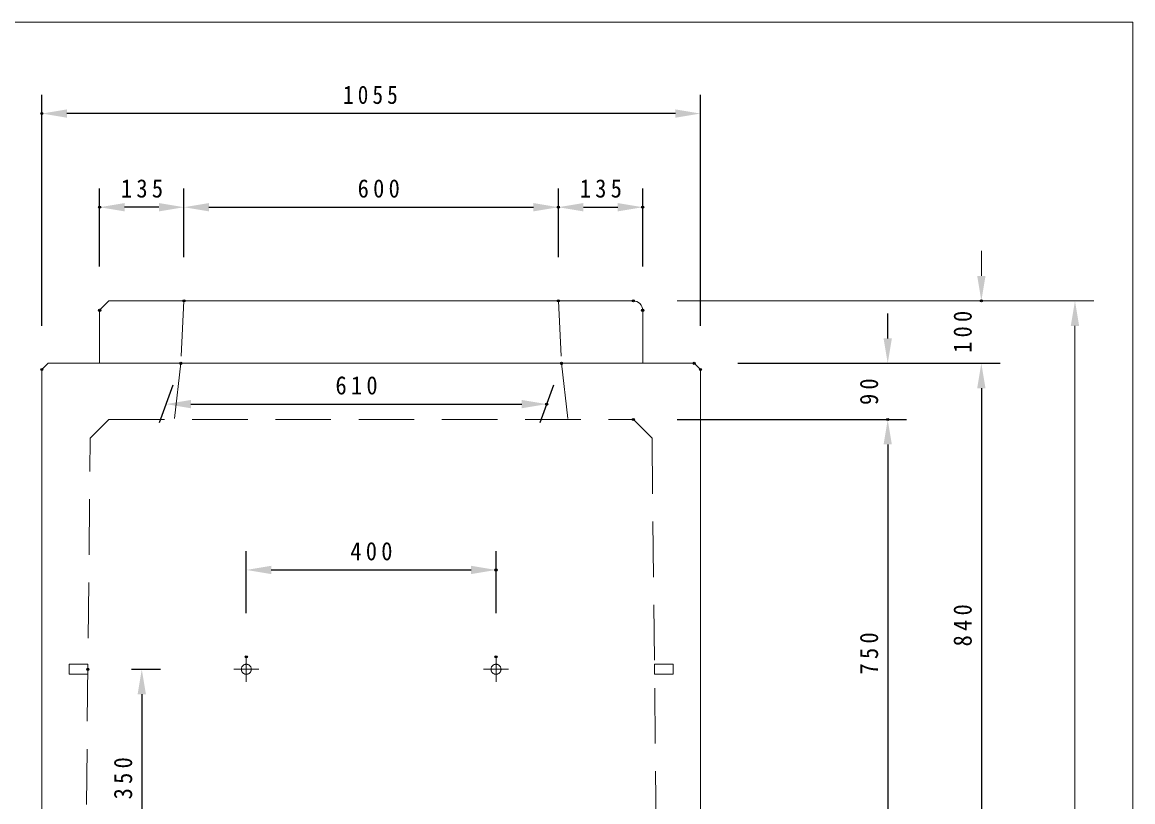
# Model space of a CAD drawing. Units: millimetres, scale not verified. Extents: x -4060 to 4060, y -2828 to 2828.
# Drawn here: x 2281 to 4060, y 1579 to 2828 of the extents above; entities that cross this region are included whole.
import ezdxf

# ---------------------------------------------------------------- set-up
doc = ezdxf.new("R2010")
doc.units = ezdxf.units.MM
doc.header["$LTSCALE"] = 7
doc.header["$PDMODE"] = 32
doc.header["$PDSIZE"] = 3.5
doc.linetypes.add('USER1', pattern=[19.05, 12.7, -6.35])
for name, color, linetype, lineweight in [('0-1_DASHED', 7, 'USER1', 18), ('0-3_LATER', 7, 'Continuous', 18), ('0-5_TXT', 7, 'Continuous', 18), ('0-7_LAYER', 7, 'Continuous', 18)]:
    doc.layers.add(name, color=color, linetype=linetype, lineweight=lineweight)
doc.layers.add('0-2_DIM', color=7, linetype='Continuous')
doc.layers.add('0-8_Defpoints', color=7, linetype='Continuous')
doc.styles.add('ＭＳ ゴシック', font='')
doc.styles.get('ＭＳ ゴシック').set_extended_font_data('MS Gothic')

# ---------------------------------------------------------------- blocks, each defined once
blk = doc.blocks.new('D36')
at = {"layer": '0-2_DIM'}
for p, q in [((6729.911, 4738.714), (6729.911, 4837.748)), ((7129.911, 4738.714), (7129.911, 4837.748)), ((6769.911, 4807.748), (7089.911, 4807.748))]:
    blk.add_line(p, q, dxfattribs=at)
for points in [[(6769.911, 4814.415), (6769.911, 4801.082), (6729.911, 4807.748)], [(7089.911, 4814.415), (7089.911, 4801.082), (7129.911, 4807.748)]]:
    blk.add_solid(points, dxfattribs=at)
at = {"layer": '0-8_Defpoints'}
for p in [(7129.911, 4807.748), (6729.911, 4668.714), (7129.911, 4668.714)]:
    blk.add_point(p, dxfattribs=at)
at = {"layer": '0-2_DIM', "insert": (6896.511, 4822.748), "char_height": 29.33, "attachment_point": 7, "style": 'ＭＳ ゴシック'}
blk.add_mtext('\\T1.38;\\W0.9;400', dxfattribs=at)
blk = doc.blocks.new('D37')
at = {"layer": '0-2_DIM'}
for p, q in [((6546.057, 4648.714), (6592.411, 4648.714)), ((6562.411, 4608.714), (6562.411, 4338.714)), ((6542.411, 4298.714), (6592.411, 4298.714))]:
    blk.add_line(p, q, dxfattribs=at)
for points in [[(6555.745, 4608.714), (6569.078, 4608.714), (6562.411, 4648.714)], [(6555.745, 4338.714), (6569.078, 4338.714), (6562.411, 4298.714)]]:
    blk.add_solid(points, dxfattribs=at)
at = {"layer": '0-8_Defpoints'}
for p in [(6476.057, 4648.714), (6472.411, 4298.714), (6562.411, 4298.714)]:
    blk.add_point(p, dxfattribs=at)
at = {"layer": '0-2_DIM', "insert": (6547.411, 4440.314), "char_height": 29.33, "attachment_point": 7, "rotation": 90, "style": 'ＭＳ ゴシック'}
blk.add_mtext('\\T1.38;\\W0.9;350', dxfattribs=at)
blk = doc.blocks.new('D38')
at = {"layer": '0-2_DIM'}
for p, q in [((6612.172, 5103.714), (6590.205, 5043.359)), ((7222.172, 5103.714), (7200.205, 5043.359)), ((6641.124, 5073.359), (7171.124, 5073.359))]:
    blk.add_line(p, q, dxfattribs=at)
for points in [[(6641.124, 5080.025), (6641.124, 5066.692), (6601.124, 5073.359)], [(7171.124, 5080.025), (7171.124, 5066.692), (7211.124, 5073.359)]]:
    blk.add_solid(points, dxfattribs=at)
at = {"layer": '0-8_Defpoints'}
for p in [(6624.911, 5138.714), (7234.911, 5138.714), (7211.124, 5073.359)]:
    blk.add_point(p, dxfattribs=at)
at = {"layer": '0-2_DIM', "insert": (6872.724, 5088.359), "char_height": 29.33, "attachment_point": 7, "style": 'ＭＳ ゴシック'}
blk.add_mtext('\\T1.38;\\W0.9;610', dxfattribs=at)
blk = doc.blocks.new('D39')
at = {"layer": '0-2_DIM'}
for p, q in [((6494.911, 5293.714), (6494.911, 5418.714)), ((6629.911, 5308.714), (6629.911, 5418.714)), ((6589.911, 5388.714), (6534.911, 5388.714))]:
    blk.add_line(p, q, dxfattribs=at)
for points in [[(6534.911, 5395.381), (6534.911, 5382.048), (6494.911, 5388.714)], [(6589.911, 5395.381), (6589.911, 5382.048), (6629.911, 5388.714)]]:
    blk.add_solid(points, dxfattribs=at)
at = {"layer": '0-8_Defpoints'}
for p in [(6494.911, 5388.714), (6629.911, 5238.714), (6494.911, 5223.714)]:
    blk.add_point(p, dxfattribs=at)
at = {"layer": '0-2_DIM', "insert": (6529.011, 5403.714), "char_height": 29.33, "attachment_point": 7, "style": 'ＭＳ ゴシック'}
blk.add_mtext('\\T1.38;\\W0.9;135', dxfattribs=at)
blk = doc.blocks.new('D40')
at = {"layer": '0-2_DIM'}
for p, q in [((6629.911, 5308.714), (6629.911, 5418.714)), ((7229.911, 5308.714), (7229.911, 5418.714)), ((6669.911, 5388.714), (7189.911, 5388.714))]:
    blk.add_line(p, q, dxfattribs=at)
for points in [[(6669.911, 5395.381), (6669.911, 5382.048), (6629.911, 5388.714)], [(7189.911, 5395.381), (7189.911, 5382.048), (7229.911, 5388.714)]]:
    blk.add_solid(points, dxfattribs=at)
at = {"layer": '0-8_Defpoints'}
for p in [(7229.911, 5388.714), (6629.911, 5238.714), (7229.911, 5238.714)]:
    blk.add_point(p, dxfattribs=at)
at = {"layer": '0-2_DIM', "insert": (6908.266, 5403.714), "char_height": 29.33, "attachment_point": 7, "style": 'ＭＳ ゴシック'}
blk.add_mtext('\\T1.38;\\W0.9;600', dxfattribs=at)
blk = doc.blocks.new('D41')
at = {"layer": '0-2_DIM'}
for p, q in [((7229.911, 5308.714), (7229.911, 5418.714)), ((7364.911, 5293.714), (7364.911, 5418.714)), ((7269.911, 5388.714), (7324.911, 5388.714))]:
    blk.add_line(p, q, dxfattribs=at)
for points in [[(7269.911, 5395.381), (7269.911, 5382.048), (7229.911, 5388.714)], [(7324.911, 5395.381), (7324.911, 5382.048), (7364.911, 5388.714)]]:
    blk.add_solid(points, dxfattribs=at)
at = {"layer": '0-8_Defpoints'}
for p in [(7364.911, 5388.714), (7229.911, 5238.714), (7364.911, 5223.714)]:
    blk.add_point(p, dxfattribs=at)
at = {"layer": '0-2_DIM', "insert": (7264.011, 5403.714), "char_height": 29.33, "attachment_point": 7, "style": 'ＭＳ ゴシック'}
blk.add_mtext('\\T1.38;\\W0.9;135', dxfattribs=at)
blk = doc.blocks.new('D42')
at = {"layer": '0-2_DIM'}
for p, q in [((6402.411, 5198.714), (6402.411, 5568.714)), ((7457.411, 5198.714), (7457.411, 5568.714)), ((7417.411, 5538.714), (6442.411, 5538.714))]:
    blk.add_line(p, q, dxfattribs=at)
for points in [[(6442.411, 5545.381), (6442.411, 5532.048), (6402.411, 5538.714)], [(7417.411, 5545.381), (7417.411, 5532.048), (7457.411, 5538.714)]]:
    blk.add_solid(points, dxfattribs=at)
at = {"layer": '0-8_Defpoints'}
for p in [(6402.411, 5538.714), (6402.411, 5128.714), (7457.411, 5128.714)]:
    blk.add_point(p, dxfattribs=at)
at = {"layer": '0-2_DIM', "insert": (6884.811, 5553.714), "char_height": 29.33, "attachment_point": 7, "style": 'ＭＳ ゴシック'}
blk.add_mtext('\\T1.39;\\W0.85;1055', dxfattribs=at)
blk = doc.blocks.new('D43')
at = {"layer": '0-2_DIM'}
for p, q in [((7517.411, 5138.714), (7937.411, 5138.714)), ((7907.411, 5098.714), (7907.411, 4338.714)), ((7527.411, 4298.714), (7937.411, 4298.714))]:
    blk.add_line(p, q, dxfattribs=at)
for points in [[(7900.745, 5098.714), (7914.078, 5098.714), (7907.411, 5138.714)], [(7900.745, 4338.714), (7914.078, 4338.714), (7907.411, 4298.714)]]:
    blk.add_solid(points, dxfattribs=at)
at = {"layer": '0-8_Defpoints'}
for p in [(7447.411, 5138.714), (7457.411, 4298.714), (7907.411, 4298.714)]:
    blk.add_point(p, dxfattribs=at)
at = {"layer": '0-2_DIM', "insert": (7892.411, 4685.314), "char_height": 29.33, "attachment_point": 7, "rotation": 90, "style": 'ＭＳ ゴシック'}
blk.add_mtext('\\T1.38;\\W0.9;840', dxfattribs=at)
blk = doc.blocks.new('D44')
at = {"layer": '0-2_DIM'}
for p, q in [((7757.411, 5178.714), (7757.411, 5218.714)), ((7517.411, 5138.714), (7787.411, 5138.714)), ((7419.911, 5048.714), (7787.411, 5048.714)), ((7757.411, 5008.714), (7757.411, 4968.714))]:
    blk.add_line(p, q, dxfattribs=at)
for points in [[(7750.745, 5178.714), (7764.078, 5178.714), (7757.411, 5138.714)], [(7750.745, 5008.714), (7764.078, 5008.714), (7757.411, 5048.714)]]:
    blk.add_solid(points, dxfattribs=at)
at = {"layer": '0-8_Defpoints'}
for p in [(7447.411, 5138.714), (7349.911, 5048.714), (7757.411, 5048.714)]:
    blk.add_point(p, dxfattribs=at)
at = {"layer": '0-2_DIM', "insert": (7742.411, 5072.014), "char_height": 29.33, "attachment_point": 7, "rotation": 90, "style": 'ＭＳ ゴシック'}
blk.add_mtext('\\T1.37;\\W0.9;90', dxfattribs=at)
blk = doc.blocks.new('D45')
at = {"layer": '0-2_DIM'}
for p, q in [((7419.911, 5048.714), (7787.411, 5048.714)), ((7757.411, 5008.714), (7757.411, 4338.714)), ((7527.411, 4298.714), (7787.411, 4298.714))]:
    blk.add_line(p, q, dxfattribs=at)
for points in [[(7750.745, 5008.714), (7764.078, 5008.714), (7757.411, 5048.714)], [(7750.745, 4338.714), (7764.078, 4338.714), (7757.411, 4298.714)]]:
    blk.add_solid(points, dxfattribs=at)
at = {"layer": '0-8_Defpoints'}
for p in [(7349.911, 5048.714), (7457.411, 4298.714), (7757.411, 4298.714)]:
    blk.add_point(p, dxfattribs=at)
at = {"layer": '0-2_DIM', "insert": (7742.411, 4640.314), "char_height": 29.33, "attachment_point": 7, "rotation": 90, "style": 'ＭＳ ゴシック'}
blk.add_mtext('\\T1.38;\\W0.9;750', dxfattribs=at)
blk = doc.blocks.new('D61')
at = {"layer": '0-5_TXT'}
for p, q in [((7907.411, 5278.714), (7907.411, 5318.714)), ((7419.911, 5238.714), (7937.411, 5238.714)), ((7517.411, 5138.714), (7937.411, 5138.714)), ((7907.411, 5098.714), (7907.411, 5058.714))]:
    blk.add_line(p, q, dxfattribs=at)
for points in [[(7900.745, 5278.714), (7914.078, 5278.714), (7907.411, 5238.714)], [(7900.745, 5098.714), (7914.078, 5098.714), (7907.411, 5138.714)]]:
    blk.add_solid(points, dxfattribs=at)
at = {"layer": '0-8_Defpoints'}
for p in [(7349.911, 5238.714), (7907.411, 5238.714), (7447.411, 5138.714)]:
    blk.add_point(p, dxfattribs=at)
at = {"layer": '0-5_TXT', "insert": (7892.411, 5155.314), "char_height": 29.33, "attachment_point": 7, "rotation": 90, "style": 'ＭＳ ゴシック'}
blk.add_mtext('\\T1.38;\\W0.9;100', dxfattribs=at)
blk = doc.blocks.new('D62')
at = {"layer": '0-5_TXT'}
for p, q in [((7419.911, 5238.714), (8087.411, 5238.714)), ((8057.411, 5198.714), (8057.411, 3498.714)), ((7517.411, 3458.714), (8087.411, 3458.714))]:
    blk.add_line(p, q, dxfattribs=at)
for points in [[(8050.745, 5198.714), (8064.078, 5198.714), (8057.411, 5238.714)], [(8050.745, 3498.714), (8064.078, 3498.714), (8057.411, 3458.714)]]:
    blk.add_solid(points, dxfattribs=at)
at = {"layer": '0-8_Defpoints'}
for p in [(7349.911, 5238.714), (7447.411, 3458.714), (8057.411, 3458.714)]:
    blk.add_point(p, dxfattribs=at)
at = {"layer": '0-5_TXT', "insert": (8042.411, 4303.614), "char_height": 29.33, "attachment_point": 7, "rotation": 90, "style": 'ＭＳ ゴシック'}
blk.add_mtext('\\T1.39;\\W0.85;1780', dxfattribs=at)

msp = doc.modelspace()

# ---------------------------------------------------------------- linework, layer by layer
at = {"layer": '0-1_DASHED'}
for p, q in [((2539.911, 2381.214), (2534.911, 2281.214)), ((3139.911, 2381.214), (3144.911, 2281.214)), ((2534.911, 2281.214), (2524.911, 2191.214)), ((3144.911, 2281.214), (3154.911, 2191.214)), ((2389.911, 2161.214), (2419.911, 2191.214)), ((2419.911, 2191.214), (3259.911, 2191.214)), ((3259.911, 2191.214), (3289.911, 2161.214)), ((2382.411, 1441.214), (2389.911, 2161.214)), ((3289.911, 2161.214), (3297.411, 1441.214))]:
    msp.add_line(p, q, dxfattribs=at)
for points in [[(2356.057, 1783.214), (2386.057, 1783.214), (2386.057, 1799.214), (2356.057, 1799.214)], [(3323.765, 1783.214), (3293.765, 1783.214), (3293.765, 1799.214), (3323.765, 1799.214)]]:
    msp.add_lwpolyline(points, close=True, dxfattribs=at)
for centre in [(2639.911, 1791.214), (3039.911, 1791.214)]:
    msp.add_circle(centre, 8, dxfattribs=at)
at = {"layer": '0-3_LATER'}
msp.add_line((2419.911, 2381.214), (3259.911, 2381.214), dxfattribs=at)
msp.add_lwpolyline([(3274.911, 2366.214), (3274.911, 2281.214), (2404.911, 2281.214), (2404.911, 2366.214), (2419.911, 2381.214)], dxfattribs=at)
msp.add_arc((3259.911, 2366.214), 15, 0, 90, dxfattribs=at)
at = {"layer": '0-7_LAYER'}
for p, q in [((2639.911, 1771.214), (2639.911, 1811.214)), ((3039.911, 1771.214), (3039.911, 1811.214)), ((2619.911, 1791.214), (2659.911, 1791.214)), ((3019.911, 1791.214), (3059.911, 1791.214))]:
    msp.add_line(p, q, dxfattribs=at)
for points in [[(-4060, -2827.5), (-4060, 2827.5), (4060, 2827.5), (4060, -2827.5)], [(4060, -2827.5), (-4060, -2827.5), (-4060, 2827.5), (4060, 2827.5)], [(2312.411, 1441.214), (3367.411, 1441.214), (3367.411, 2271.214), (3357.411, 2281.214), (2322.411, 2281.214), (2312.411, 2271.214)]]:
    msp.add_lwpolyline(points, close=True, dxfattribs=at)

# ---------------------------------------------------------------- block references
at = {"layer": '0-2_DIM'}
for name in ['D42', 'D39', 'D40', 'D41', 'D44', 'D38', 'D43', 'D45', 'D36', 'D37']:
    msp.add_blockref(name, (-4090, -2857.5), dxfattribs=at)
at = {"layer": '0-5_TXT'}
for name in ['D61', 'D62']:
    msp.add_blockref(name, (-4090, -2857.5), dxfattribs=at)

doc.saveas('drawing.dxf')
